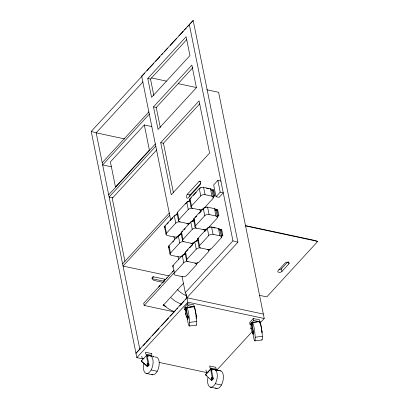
<?xml version="1.0" encoding="UTF-8"?>
<svg xmlns="http://www.w3.org/2000/svg" width="409" height="409" viewBox="0 0 409 409"><rect width="100%" height="100%" fill="white"/><g stroke="black" fill="none" stroke-linecap="round" stroke-linejoin="round"><path stroke-width="0.61" d="M187.082 316.408L187.342 318.038L187.102 316.264L187.353 316.377M196.315 316.771C195.845 313.984 196.739 316.939 196.044 316.806M252.68 331.254L252.941 332.89L252.701 331.116L252.951 331.224M195.165 310.324L194.5 307.041A0.542 0.445 2.1 0 0 193.876 306.668L186.115 307.767A0.542 0.307 -11.4 0 0 185.568 308.146L185.354 313.8L187.506 319.235L188.038 319.168L188.099 317.609L186.013 307.64A0.542 0.445 2.1 0 0 185.568 308.146L187.552 317.987L187.506 319.235M186.069 308.964L186.115 307.767M195.272 310.871L196.484 316.883L196.438 318.13L195.901 318.197M253.105 334.081L250.952 328.647L251.167 322.895L253.151 332.839L253.105 334.081L253.641 334.015L253.698 332.461L251.617 322.45A0.542 0.445 2.1 0 0 251.167 322.998L251.167 322.998A0.542 0.307 -11.4 0 1 251.714 322.619L259.674 321.622M260.052 323.146L260.098 321.893A0.542 0.445 2.1 0 0 259.475 321.515L258.427 321.648M262.036 332.977L261.535 329M251.612 322.486L254.234 322.164M259.475 321.515L259.797 322.742M187.619 316.341L187.879 317.164M253.365 331.305L253.411 332.701M187.976 316.3L188.196 317.885M141.949 360.314L141.376 360.682L141.396 361.152L147.23 366.515L148.339 365.303L146.371 355.36M205.492 374.7L210.569 369.097L212.527 379.046L211.417 380.252L205.584 374.889L205.998 374.102M154.05 356.837A0.542 0.307 -11.4 0 0 153.815 356.699L146.724 355.119A0.542 0.358 42.6 0 0 146.356 355.462L146.356 355.462A0.542 0.307 -11.4 0 1 147.092 355.257L149.075 365.099L147.685 366.612L147.23 366.515M194.065 306.76L193.978 306.796A0.542 0.307 -11.4 0 1 194.5 307.041M217.772 370.344A0.542 0.358 42.6 0 0 217.639 370.298L210.916 368.862A0.542 0.358 42.6 0 0 210.543 369.204L210.543 369.204A0.542 0.307 -11.4 0 1 211.279 369L213.524 369.475M185.451 313.381L185.354 313.8M253.59 331.024L253.795 332.732M190.262 198.912L191.269 197.787M184.485 309.731L187.997 305.656L194.224 306.837L193.83 304.889L187.603 303.703L184.091 307.778L184.485 309.731L185.727 309.966M252.036 322.312L253.6 320.503L259.822 321.684L259.429 319.736L253.207 318.555L249.689 322.629L250.083 324.577L251.325 324.812M250.083 324.577L251.254 323.217M170.676 220.098L141.652 76.176L193.176 20.45L237.9 242.251L135.952 353.223L140.696 348.417M143.053 358.959L136.841 357.63L91.227 131.422L144.796 73.114M146.954 70.762L149.116 68.41M149.98 67.47L153.866 63.242M155.594 61.36L159.914 56.657M161.642 54.775L162.935 53.364M164.234 51.953L167.69 48.19M170.282 45.373L176.76 38.318M178.922 35.966L183.242 31.263M184.536 29.852L186.264 27.976M187.562 26.565L193.176 20.45M142.961 81.918L96.181 132.838L139.837 349.352M147.767 78.477L186.136 36.708L189.945 55.583L151.575 97.352L147.767 78.477L150.517 79.065L186.734 39.642M102.209 162.731L148.988 111.81M153.498 106.897L191.867 65.133L196.417 87.679L158.043 129.443L153.498 106.897L156.248 107.485L192.895 67.597M149.433 114.014L102.654 164.934L111.36 166.795M144.321 124.95L110.399 161.872L115.466 186.99L149.382 150.067L144.321 124.95L151.811 126.555M108.682 194.822L155.461 143.907M155.901 146.11L109.126 197.026L112.858 197.828M160.711 142.664L199.081 100.9L209.597 153.043L171.223 194.812L160.711 142.664L163.462 143.252L199.674 103.835M156.877 149.725L112.224 198.334L124.924 261.315M122.598 263.861L169.377 212.941M199.014 181.576A2.265 1.145 -77.9 0 1 200.543 182.153A2.265 1.145 -77.9 0 1 199.756 185.246L188.171 197.859A2.265 1.145 -77.9 0 1 186.642 197.286A2.265 1.145 -77.9 0 1 187.429 194.188L199.014 181.576L200.666 181.928M169.822 215.144L123.043 266.065L169.075 275.917M189.362 196.785A2.265 1.145 -77.9 0 1 190.18 194.776L200.482 183.564M164.934 227.68A3.17 1.784 -11.4 0 1 165.001 225.865L174.27 215.778A3.17 1.784 -11.4 0 1 177.419 214.5M177.271 213.871A3.17 1.784 -11.4 0 1 177.511 212.245L186.78 202.158A3.17 1.784 -11.4 0 1 189.929 200.88M189.955 200.441A3.17 1.784 -11.4 0 1 190.027 198.626L199.29 188.539A3.17 1.784 -11.4 0 1 203.59 187.342L210.466 188.815A3.17 1.784 -11.4 0 1 211.847 190.676M167.087 224.112L168.35 222.736M170.451 220.446L172.976 217.7M185.487 204.081L186.749 202.711M193.375 195.497L196.315 192.291M178.196 236.264A3.17 1.784 -11.4 0 1 174.413 237.021L167.532 235.548A3.17 1.784 -11.4 0 1 166.483 233.207L175.747 223.12A3.17 1.784 -11.4 0 1 180.047 221.929L186.923 223.401A3.17 1.784 -11.4 0 0 190.395 222.839M180.047 221.929A3.17 1.784 -11.4 0 1 178.994 219.592L188.263 209.5A3.17 1.784 -11.4 0 1 192.557 208.309L199.434 209.781A3.17 1.784 -11.4 0 0 202.562 209.393M192.557 208.309A3.17 1.784 -11.4 0 1 191.504 205.972L200.773 195.88A3.17 1.784 -11.4 0 1 205.067 194.689L211.949 196.162A3.17 1.784 -11.4 0 1 212.997 198.498L204.152 208.13M220.891 181.049L217.839 180.395L213.667 184.934L216.034 196.688L219.091 197.343L223.263 192.803L220.206 192.148L216.034 196.688M212.046 190.579L212.91 189.643L213.672 189.807L214.858 195.681L212.7 198.028M187.797 224.137L188.661 223.202M212.798 196.923L214.091 195.517L212.91 189.643M169.152 247.68A3.17 1.784 -11.4 0 1 168.999 245.697L178.268 235.604A3.17 1.784 -11.4 0 1 181.417 234.326M181.443 233.892A3.17 1.784 -11.4 0 1 181.509 232.077L190.778 221.985A3.17 1.784 -11.4 0 1 193.927 220.707M194.173 220.441A3.17 1.784 -11.4 0 1 194.024 218.457L203.288 208.37A3.17 1.784 -11.4 0 1 207.588 207.174L214.464 208.646A3.17 1.784 -11.4 0 1 215.707 210.747M172.767 242.108L173.61 241.192M176.131 238.447L178.237 236.157M181.918 232.154L182.757 231.238M184.019 229.863L185.282 228.488M195.691 217.159L196.53 216.243M199.055 213.498L201.156 211.208M202.419 209.832L203.887 208.263M179.127 235.369L181.233 233.074M192.061 221.289L194.168 218.999M195.855 217.164L196.698 216.243M182.194 256.095A3.17 1.784 -11.4 0 1 178.411 256.847L171.535 255.374A3.17 1.784 -11.4 0 1 170.481 253.038L179.745 242.951A3.17 1.784 -11.4 0 1 184.045 241.755L190.921 243.227A3.17 1.784 -11.4 0 0 194.05 242.844M184.045 241.755A3.17 1.784 -11.4 0 1 182.992 239.418L192.261 229.331A3.17 1.784 -11.4 0 1 196.555 228.14L203.431 229.613A3.17 1.784 -11.4 0 0 206.187 229.372M196.555 228.14A3.17 1.784 -11.4 0 1 195.502 225.799L204.771 215.712A3.17 1.784 -11.4 0 1 209.065 214.52L215.947 215.993A3.17 1.784 -11.4 0 1 217 218.329L208.15 227.956M165.625 279.454A2.265 1.483 42.6 0 0 165.118 279.286L153.656 276.832L151.99 278.652L163.452 281.106A2.265 1.483 42.6 0 1 164.459 281.556M215.615 210.88L216.908 209.469L217.67 209.633L218.856 215.512L217.562 216.918M192.23 243.498L193.089 242.563M216.801 216.755L218.094 215.349L216.908 209.469M172.756 267.149A3.17 1.784 -11.4 0 1 172.997 265.523L182.266 255.436A3.17 1.784 -11.4 0 1 185.415 254.158M185.441 253.718A3.17 1.784 -11.4 0 1 185.507 251.903L194.776 241.816A3.17 1.784 -11.4 0 1 198.324 240.538M197.782 239.909A3.17 1.784 -11.4 0 1 198.022 238.283L207.291 228.196A3.17 1.784 -11.4 0 1 211.586 227.005L218.462 228.478A3.17 1.784 -11.4 0 1 219.843 230.339M181.816 256.443L182.654 255.528M186.335 251.525L188.017 249.694M189.699 247.859L192.644 244.659M204.735 231.494L206.417 229.664M183.13 255.196L185.655 252.445M195.64 241.576L198.166 238.825M163.452 281.106L165.118 279.286M173.743 270.533L143.702 303.233L144.142 305.436L173.963 311.822M144.142 305.436L174.188 272.737M194.919 263.059A3.17 1.784 -11.4 0 1 195.972 265.395L186.703 275.487A3.17 1.784 -11.4 0 1 182.409 276.678L175.533 275.206A3.17 1.784 -11.4 0 1 174.479 272.869L183.748 262.782A3.17 1.784 -11.4 0 1 188.043 261.586L194.919 263.059A3.17 1.784 -11.4 0 0 199.219 261.867L208.483 251.78A3.17 1.784 -11.4 0 0 207.429 249.439L200.553 247.966A3.17 1.784 -11.4 0 0 196.259 249.163L186.99 259.25A3.17 1.784 -11.4 0 0 188.043 261.586M200.553 247.966A3.17 1.784 -11.4 0 1 199.5 245.63L208.769 235.543A3.17 1.784 -11.4 0 1 213.069 234.347L219.945 235.819A3.17 1.784 -11.4 0 1 220.998 238.161L211.729 248.248A3.17 1.784 -11.4 0 1 207.429 249.439M220.042 230.241L220.906 229.301L221.668 229.464L222.854 235.339L221.131 237.215M208.293 250.19L209.157 249.255M221.228 236.116L222.092 235.175L220.906 229.301M196.126 264.434L197.854 262.558M208.631 250.824L210.354 248.948M183.615 283.14L162.981 305.605L166.095 306.275M263.34 314.092L186.923 297.737L185.308 292.686L232.946 240.835L189.29 24.32M143.273 345.615L145.415 343.279M146.274 342.343L150.139 338.141M152.281 335.804L159.152 328.33M161.294 325.993L168.59 318.054M170.308 316.183L175.456 310.579M176.744 309.173L177.603 308.243M179.75 305.906L184.04 301.234M185.758 299.368L187.046 297.962M136.841 357.63L187.813 302.144L186.172 293.989M278.861 269.741A2.265 1.273 -11.4 0 0 281.397 268.825L287.532 262.149M288.882 263.902A2.265 1.273 -11.4 0 0 288.13 262.23A2.265 1.273 -11.4 0 0 285.063 263.084L278.11 270.651A2.265 1.273 -11.4 0 0 278.861 272.317A2.265 1.273 -11.4 0 0 281.934 271.469L288.882 263.902L288.457 261.786M317.773 241.412L245.569 225.957L246.121 225.722L312.819 239.996L317.773 241.412L266.796 296.898L259.326 295.298M215.328 370.125L216.151 369.225L215.758 367.277L209.643 365.968L210.037 367.916L216.151 369.225M216.709 370.222L252.133 331.663M259.909 323.202L264.229 318.499L218.616 92.291L206.811 89.765M141.304 360.963L146.724 355.119A0.542 0.276 -77.9 0 1 147.092 355.257M206.141 374.056L210.916 368.862A0.542 0.276 -77.9 0 1 211.279 369L213.263 378.841L211.872 380.355L211.417 380.252M251.305 327.916L250.952 328.647M199.679 188.631L199.889 188.431A2.699 1.518 -11.4 0 1 200.124 188.252M187.169 202.251L187.378 202.051A2.699 1.518 -11.4 0 1 187.879 201.703M153.896 356.709L153.815 356.699A0.542 0.276 -77.9 0 0 153.452 356.561A0.542 0.358 42.6 0 1 153.876 356.847M141.652 76.176L142.204 75.936M186.013 307.64L191.254 306.99M191.78 306.929L193.876 306.668M185.405 313.989L185.942 313.923M187.25 316.622L188.365 316.484M187.378 317.875L187.649 317.844M189.592 322.369L196.739 321.484M189.183 326.014L196.438 325.119M254.756 322.098L256.857 321.842M251.003 328.836L251.54 328.77M252.977 332.727L253.514 332.66M255.19 337.215L262.338 336.336M254.781 340.866L262.036 339.966M207.036 207.389L207.358 207.44M151.519 77.93L166.432 81.12M178.237 83.646L196.254 87.506M124.796 138.963L96.181 132.838L91.227 131.422M206.473 188.278L208.968 188.81M214.091 195.517L214.858 195.681M187.429 194.188L190.18 194.776M218.094 215.349L218.856 215.512M212.603 227.537L215.093 228.069M222.092 235.175L222.854 235.339M163.447 282.445L154.398 280.508A2.265 1.483 42.6 0 1 152.117 278.263A2.265 1.483 42.6 0 1 153.656 276.832M187.813 302.144L264.229 318.499M214.086 369.445L220.686 370.861M214.081 369.598L215.763 369.956M216.325 370.079L217.445 370.319M143.978 358.606L142.143 358.212L141.749 356.265M208.166 372.343L206.33 371.955L205.937 370.002M159.203 362.415L207.665 372.788M141.396 361.152L147.685 366.612M205.584 374.889L206.939 375.815M151.12 369.987L157.23 371.295M215.308 383.724L221.417 385.033M146.12 373.397L152.715 374.813M210.308 387.139L216.903 388.55M210.211 189.076L210.512 189.157M218.207 228.733L218.508 228.815M232.946 240.835L237.9 242.251M210.978 379.526L211.872 380.355M261.775 331.541L261.653 329.986L261.765 331.505M259.562 321.586L259.577 321.648A0.542 0.307 -11.4 0 1 260.098 321.893L260.651 324.623M281.397 268.825L281.934 271.469M260.763 325.17L261.423 328.453M253.207 318.555L253.6 320.503M217.839 180.395L220.206 192.148M211.954 189.96L213.432 197.307M215.952 209.791L217.435 217.138M219.95 229.623L221.433 236.964M210.466 188.815L211.949 196.162M214.464 208.646L215.947 215.993M218.462 228.478L219.945 235.819M203.59 187.342L205.067 194.689M207.588 207.174L209.065 214.52M211.586 227.005L213.069 234.347M199.29 188.539L200.773 195.88M203.288 208.37L204.771 215.712M207.291 228.196L208.769 235.543M190.027 198.626L191.504 205.972M194.024 218.457L195.502 225.799M198.022 238.283L199.5 245.63M189.592 199.817L191.069 207.164M193.59 219.648L195.067 226.995M197.588 239.48L199.065 246.821M186.78 202.158L188.263 209.5M190.778 221.985L192.261 229.331M194.776 241.816L196.259 249.163M177.511 212.245L178.994 219.592M181.509 232.077L182.992 239.418M185.507 251.903L186.99 259.25M150.517 79.065L153.835 95.502M156.248 107.485L160.292 127.526M163.462 143.252L173.477 192.915M177.077 213.437L178.559 220.783M181.075 233.268L182.557 240.615M185.072 253.099L186.555 260.441M196.126 316.448L196.259 316.924L196.115 316.402M174.27 215.778L175.747 223.12M178.268 235.604L179.745 242.951M182.266 255.436L183.748 262.782M173.953 236.371L174.709 240.124M177.992 256.392L178.621 259.521M182.031 276.418L185.308 292.686M187.603 303.703L187.997 305.656M165.001 225.865L166.483 233.207M168.999 245.697L170.481 253.038M172.997 265.523L174.479 272.869M164.566 227.056L166.049 234.403M168.564 246.888L170.047 254.229M174.346 311.51A17.572 11.498 42.6 0 1 163.36 304.49M158.723 287.077A17.572 11.498 42.6 0 1 160.231 285.196M181.857 304.097A17.572 11.498 42.6 0 1 171.105 297.747M166.356 278.503A17.572 11.498 42.6 0 1 167.179 277.629M186.55 295.804A17.572 11.498 42.6 0 1 177.261 289.357M172.629 271.944A17.572 11.498 42.6 0 1 173.702 270.482M253.151 332.839A0.542 0.307 -11.4 0 1 253.698 332.461M261.561 331.489A0.542 0.307 -11.4 0 1 262.087 331.735M252.23 325.114A9.059 1.007 83 0 1 254.055 327.415A9.059 1.007 83 0 1 255.083 340.411A9.059 1.007 83 0 1 252.854 332.982M259.531 322.369A9.059 1.007 83 0 1 261.867 330.866A9.059 1.007 83 0 1 261.678 339.695M187.552 317.987A0.542 0.307 -11.4 0 1 188.099 317.609M196.126 316.632A0.542 0.307 -11.4 0 1 196.484 316.883M186.637 310.942A9.059 1.007 83 0 1 188.355 312.011A9.059 1.007 83 0 1 189.505 325.457A9.059 1.007 83 0 1 187.256 318.13M194.014 307.297A9.059 1.007 83 0 1 196.269 316.019A9.059 1.007 83 0 1 196.208 325.043M217.639 370.298A0.542 0.276 -77.9 0 1 217.966 370.324M218.207 370.539A0.542 0.307 -11.4 0 1 218.242 370.748M212.905 377.834A0.905 0.46 -77.9 0 1 212.905 378.361M212.726 378.882A0.905 0.46 -77.9 0 1 212.44 379.194M212.527 379.046A0.542 0.307 -11.4 0 1 213.263 378.841M211.489 370.477A9.059 4.581 -77.9 0 1 217.307 375.794A9.059 4.581 -77.9 0 1 211.468 387.216A9.059 4.581 -77.9 0 1 207.956 377.395M219.694 370.759A9.059 4.581 -77.9 0 1 223.13 380.125A9.059 4.581 -77.9 0 1 216.417 388.448M215.957 388.243A9.059 4.581 -77.9 0 1 215.528 387.936M148.646 363.892A0.905 0.46 -77.9 0 1 148.646 364.894M148.339 365.303A0.542 0.307 -11.4 0 1 149.075 365.099M147.301 356.74A9.059 4.581 -77.9 0 1 153.119 362.052A9.059 4.581 -77.9 0 1 147.281 373.478A9.059 4.581 -77.9 0 1 143.769 363.652M154.991 357.123A9.059 4.581 -77.9 0 1 158.943 366.382A9.059 4.581 -77.9 0 1 151.77 374.501M190.921 243.227A3.17 1.784 -11.4 0 1 192.302 245.093M203.431 229.613A3.17 1.784 -11.4 0 1 204.904 231.228M206.908 229.05A3.17 1.784 -11.4 0 1 206.56 229.224M191.376 221.877A2.699 1.518 -11.4 0 1 191.611 221.698M191.877 221.535A2.699 1.518 -11.4 0 1 192.486 221.259M193.16 221.07A2.699 1.518 -11.4 0 1 194.198 220.983M181.627 232.568A2.699 1.518 -11.4 0 1 181.749 232.358M186.923 223.401A3.17 1.784 -11.4 0 1 188.426 224.776M175.369 215.323A2.699 1.518 -11.4 0 1 175.66 215.175M176.31 214.94A2.699 1.518 -11.4 0 1 177.348 214.776M165.011 226.765A2.699 1.518 -11.4 0 1 165.042 226.56M182.864 255.328A2.699 1.518 -11.4 0 1 183.099 255.15M183.365 254.981A2.699 1.518 -11.4 0 1 183.973 254.705M184.306 254.602A2.699 1.518 -11.4 0 1 184.996 254.464M173.114 266.014A2.699 1.518 -11.4 0 1 173.232 265.809M218.989 229.04A2.699 1.518 -11.4 0 1 219.173 229.183M219.428 229.526A2.699 1.518 -11.4 0 1 219.49 229.715M207.884 228.089A2.699 1.518 -11.4 0 1 208.391 227.747M208.682 227.598A2.699 1.518 -11.4 0 1 209.331 227.363M210.369 227.194A2.699 1.518 -11.4 0 1 210.707 227.194M198.063 238.984A2.699 1.518 -11.4 0 1 198.14 238.774M195.609 241.53A2.699 1.518 -11.4 0 1 196.172 241.218M196.484 241.09A2.699 1.518 -11.4 0 1 196.816 240.983M182.705 255.656A3.17 1.784 -11.4 0 1 182.47 255.881M179.101 235.318A2.699 1.518 -11.4 0 1 179.367 235.155M179.658 235.006A2.699 1.518 -11.4 0 1 180.308 234.771M169.04 246.392A2.699 1.518 -11.4 0 1 169.116 246.187M215.323 209.515A2.699 1.518 -11.4 0 1 215.431 209.694M204.388 207.915A2.699 1.518 -11.4 0 1 204.684 207.767M205.333 207.532A2.699 1.518 -11.4 0 1 206.024 207.394M194.035 219.357A2.699 1.518 -11.4 0 1 194.065 219.152M203.222 209.025A3.17 1.784 -11.4 0 1 202.905 209.219M199.434 209.781A3.17 1.784 -11.4 0 1 200.814 211.642M200.676 211.882A3.17 1.784 -11.4 0 1 200.487 212.118M200.686 187.936A2.699 1.518 -11.4 0 1 201.003 187.808M188.488 201.427A2.699 1.518 -11.4 0 1 189.162 201.238M177.557 212.941A2.699 1.518 -11.4 0 1 177.751 212.532M151.57 353.54L145.456 352.231L145.849 354.179L151.964 355.487L151.57 353.54M211.939 378.76A0.905 0.46 -77.9 0 0 211.898 377.303A0.905 0.46 -77.9 0 0 211.192 378.478A0.905 0.46 -77.9 0 0 211.939 378.76M147.751 365.017A0.905 0.46 -77.9 0 0 147.71 363.565A0.905 0.46 -77.9 0 0 147 364.736A0.905 0.46 -77.9 0 0 147.751 365.017"/></g></svg>
